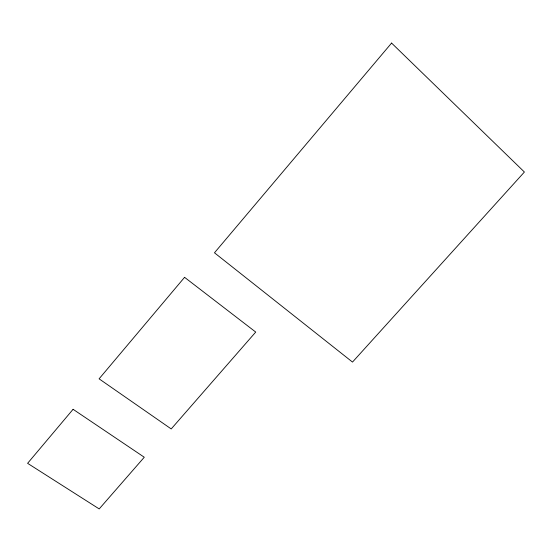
<?xml version="1.0" encoding="UTF-8"?>
<svg xmlns="http://www.w3.org/2000/svg" width="552" height="552" viewBox="0 0 552 552"><rect width="100%" height="100%" fill="white"/><g stroke="black" fill="none" stroke-linecap="round" stroke-linejoin="round"><path stroke-width="0.83" d="M73.092 409.301L27.6 463.321L99.201 508.923L144.272 457.235L73.092 409.301M184.575 277.325L99.091 378.831L171.21 428.938L255.728 332.062L184.575 277.325M391.582 43.077L214.466 252.795L352.5 362.071L524.4 172.024L391.582 43.077"/></g></svg>
